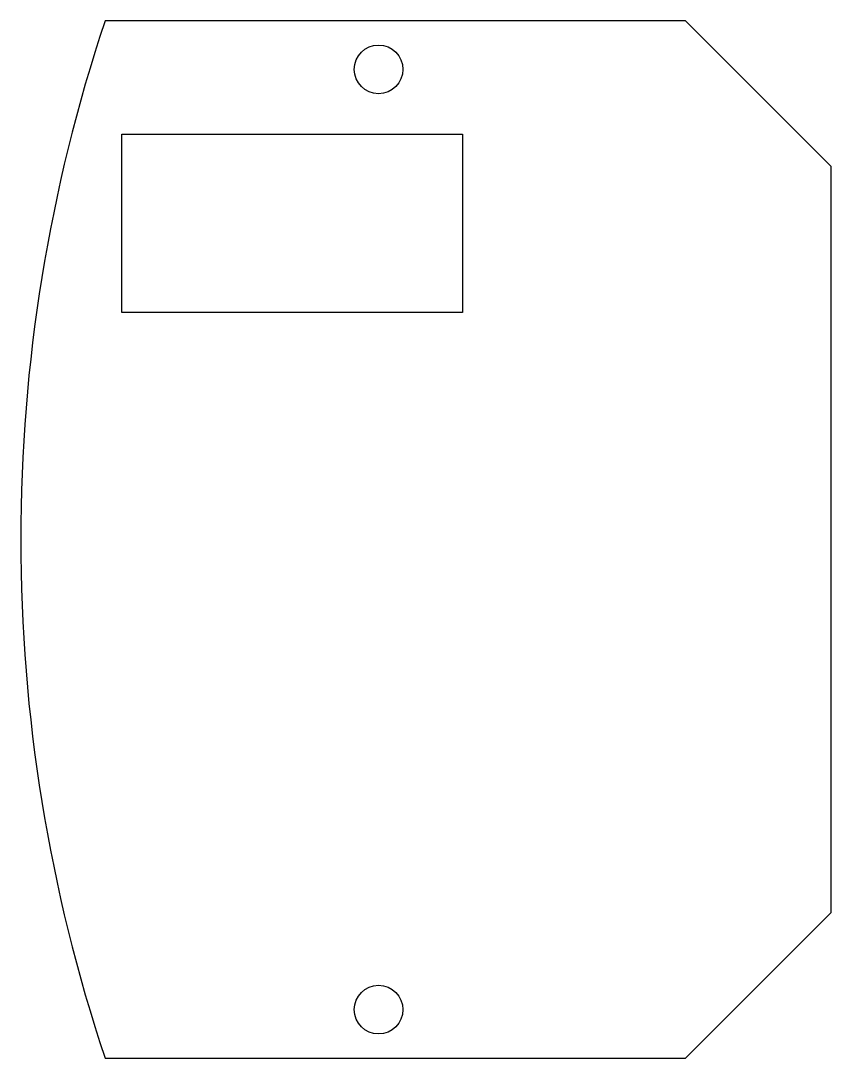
# Model space of a CAD drawing. Header units: millimetres. Extents: x -50 to 0, y -32 to 32.
import ezdxf

# ---------------------------------------------------------------- set-up
doc = ezdxf.new("R2010")
doc.units = ezdxf.units.MM
doc.layers.get('0').update_dxf_attribs({"linetype": 'CONTINUOUS'})

msp = doc.modelspace()

# ---------------------------------------------------------------- linework, layer by layer
msp.add_lwpolyline([(0, -23), (0, 23), (-9, 32), (-44.797, 32, 0.162604), (-44.797, -32), (-9, -32)], format="xyb", close=True)
msp.add_lwpolyline([(-22.758, 25), (-22.758, 14), (-43.758, 14), (-43.758, 25)], close=True)
for centre in [(-27.927, 29), (-27.927, -29)]:
    msp.add_circle(centre, 1.5)

doc.saveas('drawing.dxf')
